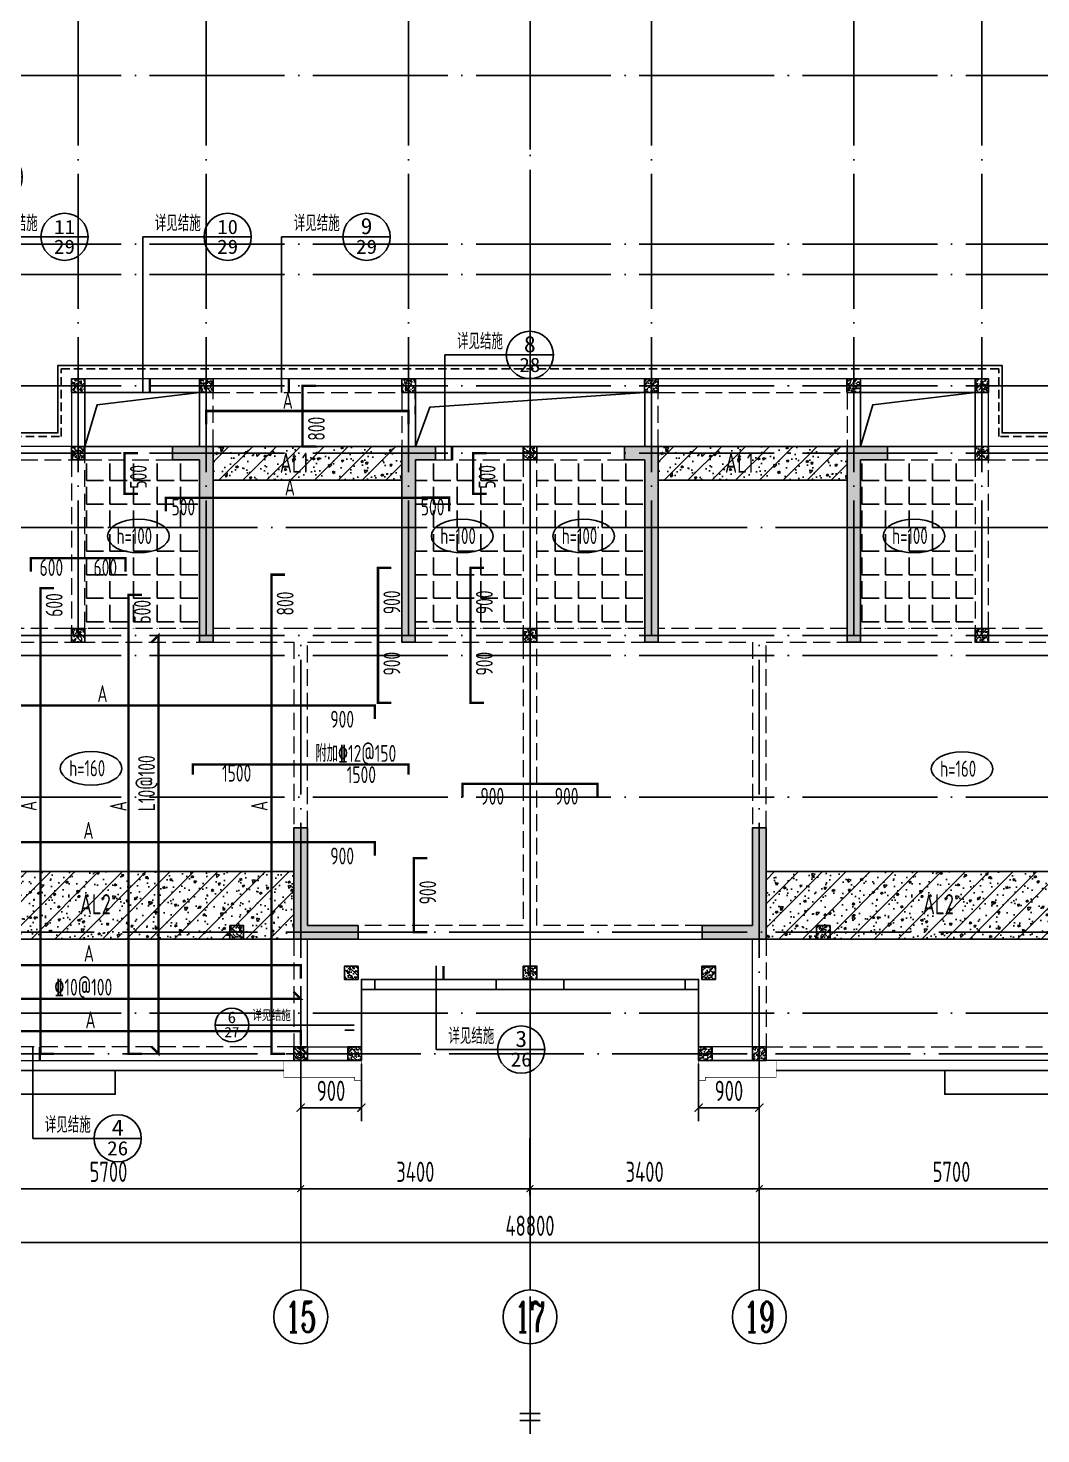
# Model space of a CAD drawing. Extents: x 826826 to 1642106, y -156213 to 399140.
# Drawn here: x 1302719 to 1317736, y 252292 to 273126 of the extents above; entities that cross this region are included whole.
import ezdxf
from ezdxf.enums import TextEntityAlignment as Align

# ---------------------------------------------------------------- set-up
doc = ezdxf.new("R2010")
doc.units = 0
doc.header["$LTSCALE"] = 1000
for name, pattern in [('CENTER', [8, 5, -1, 1, -1]), ('DASH', [0.35, 0.25, -0.1]), ('DOTE', [2.42, 2, -0.2, 0.02, -0.2]), ('HIDDEN', [0.375, 0.25, -0.125])]:
    doc.linetypes.add(name, pattern=pattern)
doc.layers.get('0').update_dxf_attribs({"linetype": 'CONTINUOUS'})
doc.layers.get('DEFPOINTS').update_dxf_attribs({"linetype": 'CONTINUOUS'})
doc.layers.add('+公共字体', color=7, linetype='CONTINUOUS', lineweight=20)
for name, color, linetype in [('A-AXIS', 1, 'CONTINUOUS'), ('A-DOTE', 10, 'DOTE'), ('AXIS_TEXT', 4, 'CONTINUOUS'), ('BEAM', 4, 'DASH'), ('DIM_IDEN', 67, 'CONTINUOUS'), ('PUB_TEXT', 2, 'CONTINUOUS'), ('ROOF', 183, 'CONTINUOUS'), ('S-B板填充', 251, 'CONTINUOUS'), ('S-B板标注', 3, 'CONTINUOUS'), ('S-B板边线', 2, 'CONTINUOUS'), ('S-B板配筋', 6, 'CONTINUOUS'), ('S-B板配筋号', 7, 'CONTINUOUS'), ('S-D洞口', 4, 'CONTINUOUS'), ('S-J基础底板标注', 3, 'CONTINUOUS'), ('S-L主梁线', 4, 'DASH'), ('S-Q墙填充', 252, 'CONTINUOUS'), ('S-Q墙实线', 6, 'CONTINUOUS'), ('S-Q墙标注', 3, 'CONTINUOUS'), ('S-Y一般标注', 3, 'CONTINUOUS'), ('S-板正筋', 2, 'CONTINUOUS'), ('S-构造柱', 212, 'CONTINUOUS'), ('TEXT', 2, 'CONTINUOUS'), ('THIN', 7, 'CONTINUOUS'), ('水平筋标注', 7, 'CONTINUOUS'), ('看线', 251, 'CONTINUOUS')]:
    doc.layers.add(name, color=color, linetype=linetype)
doc.styles.add('_TCH_AXIS', font='COMPLEX', dxfattribs={"bigfont": 'GBCBIG'})
doc.styles.add('_TCH_LABEL', font='simhei.ttf')
doc.styles.add('COMPLEX', font='COMPLEX')
doc.styles.add('TSSD_DIMENSION', font='Tssdeng.shx', dxfattribs={"width": 0.7, "bigfont": 'tssdchn.shx'})
doc.styles.add('TSSD_REIN', font='tssdeng.shx', dxfattribs={"width": 0.7, "height": 300, "bigfont": 'tssdchn.shx'})
doc.styles.add('结构文字', font='zstxt.shx', dxfattribs={"width": 0.7, "bigfont": 'zshz.shx'})
doc.dimstyles.new('STRUCK', dxfattribs={"dimtxt": 400, "dimasz": 121, "dimexe": 200, "dimexo": 150, "dimgap": 115, "dimtad": 1, "dimdec": 0, "dimdsep": 46, "dimtxsty": '结构文字', "dimblk": 'ARCHTICK', "dimcen": 400, "dimclrd": 3, "dimclre": 3, "dimclrt": 7, "dimadec": 0, "dimazin": 0, "dimtfac": 1, "dimtdec": 0, "dimtix": 1, "dimtmove": 2, "dimatfit": 3, "dimldrblk": '_DIMX', "dimfxl": 0, "dimtolj": 1, "dimtzin": 0, "dimarcsym": 0})
doc.dimstyles.new('TSSD_100_100$0', dxfattribs={"dimtxt": 300, "dimasz": 80, "dimexe": 100, "dimexo": 250, "dimgap": 100, "dimtad": 1, "dimdec": 0, "dimzin": 0, "dimdsep": 46, "dimtxsty": 'TSSD_DIMENSION', "dimblk": 'ARCHTICK', "dimcen": 0, "dimdle": 100, "dimclrd": 3, "dimclre": 3, "dimclrt": 7, "dimadec": 0, "dimazin": 0, "dimtfac": 1, "dimtdec": 0, "dimtix": 1, "dimtmove": 2, "dimatfit": 3, "dimldrblk": 'ARCHTICK', "dimfxl": 0, "dimtolj": 1, "dimtzin": 0, "dimarcsym": 0})

# ---------------------------------------------------------------- blocks, each defined once
blk = doc.blocks.new('_ArchTick')
at = {"color": 0, "linetype": 'ByBlock', "const_width": 0.15}
blk.add_lwpolyline([(-0.5, -0.5), (0.5, 0.5)], dxfattribs=at)
blk = doc.blocks.new('*D82')
at = {"layer": 'DEFPOINTS', "color": 0}
for p in [(768521, 333282), (774221, 333282), (774221, 332282)]:
    blk.add_point(p, dxfattribs=at)
at = {"layer": 'S-Y一般标注', "color": 0, "lineweight": -2}
for p, q in [((768521, 333032), (768521, 332182)), ((774221, 333032), (774221, 332182)), ((768421, 332282), (774321, 332282))]:
    blk.add_line(p, q, dxfattribs=at)
at = {"layer": 'S-Y一般标注', "color": 0, "lineweight": -2, "xscale": 100, "yscale": 100, "zscale": 100, "rotation": 180}
blk.add_blockref('_ArchTick', (768521, 332282), dxfattribs=at)
at = {"layer": 'S-Y一般标注', "color": 0, "lineweight": -2, "xscale": 100, "yscale": 100, "zscale": 100}
blk.add_blockref('_ArchTick', (774221, 332282), dxfattribs=at)
at = {"layer": 'S-Y一般标注', "color": 7, "insert": (771371, 332532), "char_height": 300, "attachment_point": 5, "style": 'TSSD_DIMENSION'}
blk.add_mtext('\\A1;5700', dxfattribs=at)
blk = doc.blocks.new('*D83')
at = {"layer": 'DEFPOINTS', "color": 0}
for p in [(765121, 333282), (768521, 333282), (768521, 332282)]:
    blk.add_point(p, dxfattribs=at)
at = {"layer": 'S-Y一般标注', "color": 0, "lineweight": -2}
for p, q in [((765121, 333032), (765121, 332182)), ((768521, 333032), (768521, 332182)), ((765021, 332282), (768621, 332282))]:
    blk.add_line(p, q, dxfattribs=at)
at = {"layer": 'S-Y一般标注', "color": 0, "lineweight": -2, "xscale": 100, "yscale": 100, "zscale": 100, "rotation": 180}
blk.add_blockref('_ArchTick', (765121, 332282), dxfattribs=at)
at = {"layer": 'S-Y一般标注', "color": 0, "lineweight": -2, "xscale": 100, "yscale": 100, "zscale": 100}
blk.add_blockref('_ArchTick', (768521, 332282), dxfattribs=at)
at = {"layer": 'S-Y一般标注', "color": 7, "insert": (766821, 332532), "char_height": 300, "attachment_point": 5, "style": 'TSSD_DIMENSION'}
blk.add_mtext('\\A1;3400', dxfattribs=at)
blk = doc.blocks.new('*D64')
at = {"layer": 'DEFPOINTS', "color": 0}
for p in [(756021, 333282), (761721, 333282), (761721, 332282)]:
    blk.add_point(p, dxfattribs=at)
at = {"layer": 'S-Y一般标注', "color": 0, "lineweight": -2}
for p, q in [((756021, 333032), (756021, 332182)), ((761721, 333032), (761721, 332182)), ((755921, 332282), (761821, 332282))]:
    blk.add_line(p, q, dxfattribs=at)
at = {"layer": 'S-Y一般标注', "color": 0, "lineweight": -2, "xscale": 100, "yscale": 100, "zscale": 100, "rotation": 180}
blk.add_blockref('_ArchTick', (756021, 332282), dxfattribs=at)
at = {"layer": 'S-Y一般标注', "color": 0, "lineweight": -2, "xscale": 100, "yscale": 100, "zscale": 100}
blk.add_blockref('_ArchTick', (761721, 332282), dxfattribs=at)
at = {"layer": 'S-Y一般标注', "color": 7, "insert": (758871, 332532), "char_height": 300, "attachment_point": 5, "style": 'TSSD_DIMENSION'}
blk.add_mtext('\\A1;5700', dxfattribs=at)
blk = doc.blocks.new('*D65')
at = {"layer": 'DEFPOINTS', "color": 0}
for p in [(761721, 333282), (765121, 333282), (765121, 332282)]:
    blk.add_point(p, dxfattribs=at)
at = {"layer": 'S-Y一般标注', "color": 0, "lineweight": -2}
for p, q in [((761721, 333032), (761721, 332182)), ((765121, 333032), (765121, 332182)), ((761621, 332282), (765221, 332282))]:
    blk.add_line(p, q, dxfattribs=at)
at = {"layer": 'S-Y一般标注', "color": 0, "lineweight": -2, "xscale": 100, "yscale": 100, "zscale": 100, "rotation": 180}
blk.add_blockref('_ArchTick', (761721, 332282), dxfattribs=at)
at = {"layer": 'S-Y一般标注', "color": 0, "lineweight": -2, "xscale": 100, "yscale": 100, "zscale": 100}
blk.add_blockref('_ArchTick', (765121, 332282), dxfattribs=at)
at = {"layer": 'S-Y一般标注', "color": 7, "insert": (763421, 332532), "char_height": 300, "attachment_point": 5, "style": 'TSSD_DIMENSION'}
blk.add_mtext('\\A1;3400', dxfattribs=at)
blk = doc.blocks.new('*D66')
at = {"layer": 'DEFPOINTS', "color": 0}
for p in [(740721, 333282), (789521, 333282), (789521, 331482)]:
    blk.add_point(p, dxfattribs=at)
at = {"layer": 'S-Y一般标注', "color": 0, "lineweight": -2}
for p, q in [((740721, 333032), (740721, 331382)), ((789521, 333032), (789521, 331382)), ((740621, 331482), (789621, 331482))]:
    blk.add_line(p, q, dxfattribs=at)
at = {"layer": 'S-Y一般标注', "color": 0, "lineweight": -2, "xscale": 100, "yscale": 100, "zscale": 100, "rotation": 180}
blk.add_blockref('_ArchTick', (740721, 331482), dxfattribs=at)
at = {"layer": 'S-Y一般标注', "color": 0, "lineweight": -2, "xscale": 100, "yscale": 100, "zscale": 100}
blk.add_blockref('_ArchTick', (789521, 331482), dxfattribs=at)
at = {"layer": 'S-Y一般标注', "color": 7, "insert": (765121, 331732), "char_height": 300, "attachment_point": 5, "style": 'TSSD_DIMENSION'}
blk.add_mtext('\\A1;48800', dxfattribs=at)
blk = doc.blocks.new('_AXISO')
blk.add_circle((0, 0), 0.5)
at = {"layer": 'AXIS_TEXT', "style": 'COMPLEX', "width": 1.041667}
blk.add_attdef('A', text='', height=0.56, dxfattribs=at).set_placement((-0.25, -0.28), (0.25, -0.28), align=Align.FIT)
blk = doc.blocks.new('20210801.20101804')
at = {"layer": 'S-B板填充'}
h = blk.add_hatch(dxfattribs=at)
h.set_pattern_fill('ANGLE', color=252, scale=50, style=0)
h.set_pattern_definition([(0, (115433.96, -145343.86), (0, 349.25), [254, -95.25]), (90, (115433.96, -145343.86), (-349.25, 2e-14), [254, -95.25])])
edge = h.paths.add_edge_path()
edge.add_line((17700, 300), (17700, 2800))
edge.add_line((17700, 2800), (19400, 2800))
edge.add_line((19400, 2800), (19400, 300))
edge.add_line((19400, 300), (17800, 300))
h = blk.add_hatch(dxfattribs=at)
h.set_pattern_fill('ANGLE', color=252, scale=50, style=0)
h.set_pattern_definition([(0, (120233.96, -145343.86), (0, 349.25), [254, -95.25]), (90, (120233.96, -145343.86), (-349.25, 2e-14), [254, -95.25])])
h.paths.add_polyline_path([(22600, 300), (22600, 2800), (24200, 2800), (24200, 300)])
h = blk.add_hatch(dxfattribs=at)
h.set_pattern_fill('ANGLE', color=252, scale=50, style=0)
h.set_pattern_definition([(0, (122033.96, -145343.86), (0, 349.25), [254, -95.25]), (90, (122033.96, -145343.86), (-349.25, 2e-14), [254, -95.25])])
h.paths.add_polyline_path([(24400, 300), (24400, 2800), (26000, 2800), (26000, 300)])
h = blk.add_hatch(dxfattribs=at)
h.set_pattern_fill('ANGLE', color=252, scale=50, style=0)
h.set_pattern_definition([(0, (126933.95, -145343.86), (0, 349.25), [254, -95.25]), (90, (126933.95, -145343.86), (-349.25, 2e-14), [254, -95.25])])
edge = h.paths.add_edge_path()
edge.add_line((29200, 300), (29200, 2800))
edge.add_line((29200, 2800), (30900, 2800))
edge.add_line((30900, 2800), (30900, 300))
edge.add_line((30900, 300), (29200, 300))
blk = doc.blocks.new('20210802.04393463')
at = {"color": 30, "const_width": 8}
for points in [[(22200, 500), (22200, 200), (22100, 200), (22100, 250), (21050, 250), (21050, 500)], [(27200, 500), (27200, 200), (27300, 200), (27300, 250), (28350, 250), (28350, 500)]]:
    blk.add_lwpolyline(points, dxfattribs=at)
at = {"layer": '看线', "color": 201, "linetype": 'HIDDEN', "ltscale": 0.5}
for points in [[(14950, 11900), (14950, 10400), (14150, 10400), (14150, 8650), (15350, 8650), (15350, 9750), (17750, 9750), (17750, 10750), (23150, 10750), (23150, 10750), (24700, 10750)], [(34450, 11900), (34450, 10400), (35250, 10400), (35250, 8650), (34050, 8650), (34050, 9750), (31650, 9750), (31650, 10750), (26250, 10750), (26250, 10750), (24700, 10750)]]:
    blk.add_lwpolyline(points, dxfattribs=at)
at = {"layer": '看线', "color": 201}
for points in [[(15000, 11900), (15000, 10350), (14200, 10350), (14200, 8700), (15300, 8700), (15300, 9800), (17700, 9800), (17700, 10800), (23200, 10800), (23200, 10800), (24700, 10800)], [(34400, 11900), (34400, 10350), (35200, 10350), (35200, 8700), (34100, 8700), (34100, 9800), (31700, 9800), (31700, 10800), (26200, 10800), (26200, 10800), (24700, 10800)]]:
    blk.add_lwpolyline(points, dxfattribs=at)
at = {"layer": '看线', "color": 202, "ltscale": 0.5}
for points in [[(24200, 1700), (24200, 1550), (22400, 1550), (22400, 1700)], [(25200, 1700), (25200, 1550), (27000, 1550), (27000, 1700)], [(24700, 1550), (22200, 1550), (22200, 500)], [(24700, 1550), (27200, 1550), (27200, 500)], [(18550, 350), (18550, 0), (16550, 0), (16550, 350)], [(21050, 350), (16550, 350)], [(28350, 350), (32850, 350)], [(30850, 350), (30850, 0), (32850, 0), (32850, 350)]]:
    blk.add_lwpolyline(points, dxfattribs=at)
blk = doc.blocks.new('20210802.12031371')
at = {"layer": 'S-板正筋', "color": 5, "linetype": 'DASH', "const_width": 42.9}
for points in [[(7293, 3150), (9143, 3150)], [(13493, 3150), (11643, 3150)], [(31693, 3150), (33543, 3150)], [(37893, 3150), (36043, 3150)], [(7293, 2950), (9143, 2950)], [(13493, 2950), (11643, 2950)], [(31693, 2950), (33543, 2950)], [(37893, 2950), (36043, 2950)]]:
    blk.add_lwpolyline(points, dxfattribs=at)
blk = doc.blocks.new('20210804.01062365')
at = {"layer": '+公共字体', "color": 2, "const_width": 45}
for points in [[(-1461449, -65116, 1), (-1461449, -64666, 1), (-1461449, -65116, -1)], [(-1458949, -65116, 1), (-1458949, -64666, 1), (-1458949, -65116, -1)], [(-1437049, -65116, 1), (-1437049, -64666, 1), (-1437049, -65116, -1)], [(-1434549, -65116, 1), (-1434549, -64666, 1), (-1434549, -65116, -1)]]:
    blk.add_lwpolyline(points, format="xyb", dxfattribs=at)
blk = doc.blocks.new('20210805.12141193')
at = {"layer": 'DIM_IDEN'}
for p, q in [((13926, 17845), (14835, 17845)), ((13926, 16505), (13926, 17845)), ((15535, 17845), (14835, 17845)), ((9145, 15098), (8445, 15098)), ((9990, 15098), (9145, 15098)), ((10716, 15098), (9990, 15098)), ((16916, 15098), (17642, 15098)), ((17642, 15098), (18487, 15098)), ((19187, 15098), (18487, 15098)), ((5090, 14211), (4390, 14211)), ((5999, 14211), (5090, 14211)), ((5999, 11905), (5999, 14211)), ((7149, 14211), (6449, 14211)), ((8058, 14211), (7149, 14211)), ((8058, 11905), (8058, 14211)), ((18555, 14211), (19464, 14211)), ((18555, 10905), (18555, 14211)), ((20164, 14211), (19464, 14211)), ((20974, 14211), (21883, 14211)), ((20974, 11905), (20974, 14211)), ((22583, 14211), (21883, 14211)), ((23033, 14211), (23942, 14211)), ((23033, 11905), (23033, 14211)), ((24642, 14211), (23942, 14211)), ((10018, 12511), (9318, 12511)), ((10477, 12511), (10018, 12511)), ((10477, 10905), (10477, 12511)), ((2669, 12461), (1969, 12461)), ((3578, 12461), (2669, 12461)), ((3578, 10905), (3578, 12461)), ((25454, 12461), (26363, 12461)), ((25454, 10905), (25454, 12461)), ((27063, 12461), (26363, 12461)), ((11816, 10649), (12274, 10649)), ((11816, 9805), (11816, 10649)), ((12774, 10649), (12274, 10649)), ((16758, 10649), (16258, 10649)), ((17216, 10649), (16758, 10649)), ((17216, 9805), (17216, 10649)), ((1103, 7223), (403, 7223)), ((1850, 7223), (1103, 7223)), ((2416, 7223), (1850, 7223)), ((3706, 3405), (3706, 2166)), ((25326, 3405), (25326, 2166)), ((4923, 2530), (5370, 2530)), ((5370, 2530), (6486, 2530)), ((6986, 2530), (6486, 2530)), ((22546, 2530), (22046, 2530)), ((23662, 2530), (22546, 2530)), ((24109, 2530), (23662, 2530)), ((2797, 2166), (2097, 2166)), ((3706, 2166), (2797, 2166)), ((9689, 2205), (9689, 850)), ((11512, 2195), (11512, 850)), ((13532, 2205), (13532, 850)), ((15499, 2205), (15499, 850)), ((17542, 2195), (17542, 850)), ((19343, 2205), (19343, 850)), ((25326, 2166), (26235, 2166)), ((26935, 2166), (26235, 2166)), ((8780, 850), (8080, 850)), ((9689, 850), (8780, 850)), ((10603, 850), (9903, 850)), ((11512, 850), (10603, 850)), ((12623, 850), (11923, 850)), ((13532, 850), (12623, 850)), ((15499, 850), (16408, 850)), ((17108, 850), (16408, 850)), ((17542, 850), (18451, 850)), ((19151, 850), (18451, 850)), ((19343, 850), (20252, 850)), ((20952, 850), (20252, 850))]:
    blk.add_line(p, q, dxfattribs=at)
for points, const_width in [([(14031, 16505), (14031, 16705)], 35), ([(10716, 15203), (10516, 15203)], 35), ([(16916, 15203), (17116, 15203)], 35), ([(5894, 11905), (5894, 12105)], 35), ([(7953, 11905), (7953, 12105)], 35), ([(21079, 11905), (21079, 12105)], 35), ([(23138, 11905), (23138, 12105)], 35), ([(3473, 10905), (3473, 11105)], 35), ([(10372, 10905), (10372, 11105)], 35), ([(18660, 10905), (18660, 11105)], 35), ([(25559, 10905), (25559, 11105)], 35), ([(11891, 9805), (11891, 9947)], 25), ([(17141, 9805), (17141, 9947)], 25), ([(2416, 7328), (2216, 7328)], 35), ([(3601, 3405), (3601, 3205)], 35), ([(25431, 3405), (25431, 3205)], 35), ([(4923, 2455), (5066, 2455)], 25), ([(24109, 2455), (23966, 2455)], 25), ([(9584, 2205), (9584, 2005)], 35), ([(11407, 2195), (11407, 1995)], 35), ([(13427, 2205), (13427, 2005)], 35), ([(15604, 2205), (15604, 2005)], 35), ([(17647, 2195), (17647, 1995)], 35), ([(19448, 2205), (19448, 2005)], 35)]:
    blk.add_lwpolyline(points, dxfattribs=dict(at, const_width=const_width))
for centre, radius in [((15185, 17845), 350), ((8795, 15098), 350), ((18837, 15098), 350), ((4740, 14211), 350), ((6799, 14211), 350), ((19814, 14211), 350), ((22233, 14211), 350), ((24292, 14211), 350), ((2319, 12461), 350), ((9668, 12511), 350), ((26713, 12461), 350), ((12524, 10649), 250), ((16508, 10649), 250), ((753, 7223), 350), ((6736, 2530), 250), ((22296, 2530), 250), ((2447, 2166), 350), ((26585, 2166), 350), ((8430, 850), 350), ((10253, 850), 350), ((12273, 850), 350), ((16758, 850), 350), ((18801, 850), 350), ((20602, 850), 350)]:
    blk.add_circle(centre, radius, dxfattribs=at)
at = {"layer": 'PUB_TEXT', "style": '_TCH_AXIS'}
for height, p in [(236.3, (14105, 17928)), (236.3, (9215, 15182)), (236.3, (17757, 15182)), (236.3, (5160, 14295)), (236.3, (7219, 14295)), (236.3, (18734, 14295)), (236.3, (21153, 14295)), (236.3, (23213, 14295)), (236.3, (2739, 12545)), (236.3, (10088, 12595)), (236.3, (25634, 12545)), (168.8, (11752, 10709)), (168.8, (16808, 10709)), (236.3, (1173, 7306)), (168.8, (5965, 2589)), (168.8, (22596, 2589)), (236.3, (2867, 2249)), (236.3, (25505, 2249)), (236.3, (8850, 933)), (236.3, (10673, 933)), (236.3, (12694, 933)), (236.3, (15679, 933)), (236.3, (17721, 933)), (236.3, (19522, 933))]:
    blk.add_text('详见结施', height=height, dxfattribs=at).set_placement(p)
at = {"layer": 'PUB_TEXT', "style": '_TCH_LABEL'}
for s, height, width, p, p2 in [('13', 212.7, 1.00565, (15031, 17885), (15339, 17885)), ('30', 212, 1.017143, (15030, 17592), (15340, 17592)), ('20', 213.8, 0.988889, (8643, 15139), (8947, 15139)), ('20', 213.8, 0.988889, (18685, 15139), (18989, 15139)), ('31', 212.3, 1.011364, (8641, 14845), (8950, 14845)), ('31', 212.3, 1.011364, (18682, 14845), (18991, 14845)), ('9', 242, 1.011364, (4652, 14250), (4828, 14250)), ('10', 213.8, 0.988889, (6647, 14252), (6951, 14252)), ('11', 210.8, 1.034884, (19657, 14252), (19971, 14252)), ('10', 213.8, 0.988889, (22081, 14252), (22385, 14252)), ('9', 242, 1.011364, (24204, 14250), (24380, 14250)), ('29', 211.6, 1.022989, (4584, 13959), (4895, 13959)), ('29', 211.6, 1.022989, (6644, 13959), (6955, 13959)), ('29', 211.6, 1.022989, (19658, 13959), (19969, 13959)), ('29', 211.6, 1.022989, (22077, 13959), (22388, 13959)), ('29', 211.6, 1.022989, (24136, 13959), (24448, 13959)), ('7', 241, 1.053254, (2228, 12500), (2410, 12500)), ('11', 210.8, 1.034884, (9511, 12552), (9825, 12552)), ('8', 242, 1.017143, (26625, 12500), (26801, 12500)), ('28', 212.3, 1.011364, (2164, 12208), (2473, 12208)), ('29', 211.6, 1.022989, (9512, 12259), (9824, 12259)), ('28', 212.3, 1.011364, (26559, 12208), (26867, 12208)), ('12', 151.1, 1.022989, (12412, 10679), (12635, 10679)), ('12', 151.1, 1.022989, (16397, 10679), (16619, 10679)), ('30', 151.4, 1.017143, (12413, 10469), (12634, 10469)), ('28', 151.4, 1.017143, (16398, 10469), (16619, 10469)), ('15', 211.2, 1.028902, (597, 7263), (909, 7263)), ('31', 212.3, 1.011364, (599, 6970), (907, 6970)), ('6', 173, 1.011364, (6673, 2558), (6799, 2558)), ('6', 173, 1.011364, (22233, 2558), (22358, 2558)), ('1', 241, 1.034884, (2357, 2205), (2537, 2205)), ('27', 151.1, 1.022989, (6625, 2350), (6847, 2350)), ('27', 151.1, 1.022989, (22184, 2350), (22407, 2350)), ('3', 242, 1.00565, (26498, 2205), (26672, 2205)), ('25', 212.7, 1.00565, (2293, 1913), (2601, 1913)), ('26', 211.6, 1.022989, (26429, 1914), (26741, 1914)), ('4', 241, 1.034884, (8340, 889), (8520, 889)), ('5', 241, 1.028902, (10163, 889), (10342, 889)), ('2', 241, 1.022989, (12185, 889), (12362, 889)), ('2', 241, 1.022989, (16669, 889), (16847, 889)), ('5', 241, 1.028902, (18711, 889), (18890, 889)), ('4', 241, 1.034884, (20512, 889), (20692, 889)), ('26', 211.6, 1.022989, (8274, 598), (8586, 598)), ('27', 211.6, 1.022989, (10097, 598), (10408, 598)), ('25', 212.7, 1.00565, (12120, 597), (12427, 597)), ('25', 212.7, 1.00565, (16604, 597), (16912, 597)), ('27', 211.6, 1.022989, (18645, 598), (18956, 598)), ('26', 211.6, 1.022989, (20446, 598), (20758, 598))]:
    blk.add_text(s, height=height, dxfattribs=dict(at, width=width)).set_placement(p, p2, align=Align.FIT)
blk = doc.blocks.new('20210809.10301159')
at = {"layer": 'THIN', "linetype": 'CENTER'}
blk.add_line((150, 26037), (150, 0), dxfattribs=at)
at = {"layer": 'THIN'}
for p, q in [((300, 300), (0, 300)), ((300, 200), (0, 200))]:
    blk.add_line(p, q, dxfattribs=at)
blk = doc.blocks.new('20210810.05000656')
at = {"layer": 'S-Q墙填充'}
h = blk.add_hatch(color=252, dxfattribs=at)
h.dxf.hatch_style = 1
h.paths.add_polyline_path([(-1448688, -54333), (-1448688, -57033), (-1448488, -57033), (-1448488, -54133), (-1449088, -54133), (-1449088, -54333)])
h = blk.add_hatch(color=252, dxfattribs=at)
h.dxf.hatch_style = 1
h.paths.add_polyline_path([(-1445490, -57033), (-1445488, -54333), (-1445188, -54333), (-1445188, -54133), (-1445688, -54133), (-1445690, -57033)])
h = blk.add_hatch(color=252, dxfattribs=at)
h.dxf.hatch_style = 1
h.paths.add_polyline_path([(-1442388, -54333), (-1442088, -54333), (-1442088, -57033), (-1441888, -57033), (-1441888, -54133), (-1442388, -54133)])
h = blk.add_hatch(color=252, dxfattribs=at)
h.dxf.hatch_style = 1
h.paths.add_polyline_path([(-1438888, -57033), (-1438888, -54333), (-1438488, -54333), (-1438488, -54133), (-1439088, -54133), (-1439088, -57033)])
h = blk.add_hatch(color=252, dxfattribs=at)
h.dxf.hatch_style = 1
h.paths.add_polyline_path([(-1447088, -61233), (-1447088, -59783), (-1447288, -59783), (-1447288, -61433), (-1446438, -61433), (-1446338, -61433), (-1446338, -61233), (-1446438, -61233)])
h = blk.add_hatch(color=252, dxfattribs=at)
h.dxf.hatch_style = 1
h.paths.add_polyline_path([(-1440488, -61233), (-1441138, -61233), (-1441238, -61233), (-1441238, -61433), (-1441138, -61433), (-1440288, -61433), (-1440288, -59783), (-1440488, -59783)])
at = {"layer": 'S-L主梁线', "linetype": 'ByBlock', "lineweight": 18}
for p, q in [((-1450588, -53133), (-1450588, -54133)), ((-1448588, -53133), (-1450588, -53133)), ((-1445589, -53133), (-1448588, -53133)), ((-1441988, -53133), (-1445589, -53133)), ((-1438988, -53133), (-1441988, -53133)), ((-1436988, -53133), (-1438988, -53133)), ((-1436988, -54133), (-1436988, -53133)), ((-1450588, -54133), (-1452388, -54133)), ((-1435188, -54133), (-1436988, -54133)), ((-1447088, -63033), (-1447088, -61433)), ((-1446338, -61433), (-1443788, -61433)), ((-1443788, -61433), (-1441238, -61433)), ((-1440488, -63033), (-1440488, -61433)), ((-1447088, -63033), (-1446288, -63033)), ((-1446288, -63033), (-1446288, -63233)), ((-1441288, -63033), (-1441288, -63233)), ((-1440488, -63033), (-1441288, -63033)), ((-1453838, -63233), (-1446288, -63233)), ((-1433738, -63233), (-1441288, -63233))]:
    blk.add_line(p, q, dxfattribs=at)
at = {"layer": 'S-L主梁线', "linetype": 'DASH', "lineweight": 18}
for p, q in [((-1450388, -54133), (-1450388, -53333)), ((-1450388, -53333), (-1448688, -53333)), ((-1448688, -53333), (-1448688, -54133)), ((-1448488, -54133), (-1448488, -53333)), ((-1448488, -53333), (-1445689, -53333)), ((-1445689, -53333), (-1445688, -54233)), ((-1445488, -54133), (-1445489, -53333)), ((-1445489, -53333), (-1442088, -53333)), ((-1442088, -53333), (-1442088, -54133)), ((-1441888, -53333), (-1439088, -53333)), ((-1441888, -54133), (-1441888, -53333)), ((-1439088, -53333), (-1439088, -54133)), ((-1438888, -54133), (-1438888, -53333)), ((-1438888, -53333), (-1437188, -53333)), ((-1437188, -53333), (-1437188, -54133)), ((-1449088, -54133), (-1450388, -54133)), ((-1443788, -54133), (-1445188, -54133)), ((-1442388, -54133), (-1443788, -54133)), ((-1437188, -54133), (-1438488, -54133)), ((-1452388, -54333), (-1450588, -54333)), ((-1450588, -54333), (-1450588, -56833)), ((-1450388, -54333), (-1449088, -54333)), ((-1450388, -56833), (-1450388, -54333)), ((-1445188, -54333), (-1443888, -54333)), ((-1443888, -54333), (-1443888, -56833)), ((-1443688, -54333), (-1442388, -54333)), ((-1443688, -56833), (-1443688, -54333)), ((-1438488, -54333), (-1437188, -54333)), ((-1437188, -54333), (-1437188, -56833)), ((-1436988, -54333), (-1435188, -54333)), ((-1436988, -56833), (-1436988, -54333)), ((-1450588, -56833), (-1452788, -56833)), ((-1448688, -56833), (-1450388, -56833)), ((-1447188, -56833), (-1448488, -56833)), ((-1445689, -56833), (-1447188, -56833)), ((-1443888, -56833), (-1445489, -56833)), ((-1442088, -56833), (-1443688, -56833)), ((-1440388, -56833), (-1441888, -56833)), ((-1439088, -56833), (-1440388, -56833)), ((-1437188, -56833), (-1438888, -56833)), ((-1434788, -56833), (-1436988, -56833)), ((-1452788, -57033), (-1450488, -57033)), ((-1450488, -57033), (-1448688, -57033)), ((-1448488, -57033), (-1447288, -57033)), ((-1447288, -57033), (-1447288, -59783)), ((-1447088, -59783), (-1447088, -57033)), ((-1447088, -57033), (-1445690, -57033)), ((-1445490, -57033), (-1443888, -57033)), ((-1443888, -57033), (-1443888, -61233)), ((-1443688, -61233), (-1443688, -57033)), ((-1443688, -57033), (-1442088, -57033)), ((-1441888, -57033), (-1440488, -57033)), ((-1440488, -57033), (-1440488, -59783)), ((-1440288, -59783), (-1440288, -57033)), ((-1440288, -57033), (-1439088, -57033)), ((-1438888, -57033), (-1437088, -57033)), ((-1437088, -57033), (-1434788, -57033)), ((-1443888, -61233), (-1446338, -61233)), ((-1441238, -61233), (-1443688, -61233)), ((-1447288, -61433), (-1447288, -63033)), ((-1440288, -61433), (-1440288, -63033)), ((-1447288, -63033), (-1452788, -63033)), ((-1440288, -63033), (-1434788, -63033))]:
    blk.add_line(p, q, dxfattribs=at)
at = {"layer": 'S-Q墙实线'}
blk.add_lwpolyline([(-1448688, -54333), (-1448688, -57033), (-1448488, -57033), (-1448488, -54133), (-1449088, -54133), (-1449088, -54333), (-1448688, -54333)], dxfattribs=at)
for points in [[(-1445490, -57033), (-1445488, -54333), (-1445188, -54333), (-1445188, -54133), (-1445688, -54133), (-1445690, -57033)], [(-1442388, -54333), (-1442088, -54333), (-1442088, -57033), (-1441888, -57033), (-1441888, -54133), (-1442388, -54133)], [(-1438888, -57033), (-1438888, -54333), (-1438488, -54333), (-1438488, -54133), (-1439088, -54133), (-1439088, -57033)], [(-1447088, -61233), (-1447088, -59783), (-1447288, -59783), (-1447288, -61433), (-1446438, -61433), (-1446338, -61433), (-1446338, -61233), (-1446438, -61233)], [(-1440488, -61233), (-1441138, -61233), (-1441238, -61233), (-1441238, -61433), (-1441138, -61433), (-1440288, -61433), (-1440288, -59783), (-1440488, -59783)]]:
    blk.add_lwpolyline(points, close=True, dxfattribs=at)
blk = doc.blocks.new('20210810.05042432')
at = {"layer": 'S-B板边线'}
blk.add_lwpolyline([(-1447088, -63233), (-1446288, -63233), (-1446288, -62033), (-1441288, -62033), (-1441288, -63233), (-1440488, -63233)], dxfattribs=at)
blk = doc.blocks.new('20210730.02141516')
at = {"layer": 'S-构造柱'}
h = blk.add_hatch(dxfattribs=at)
h.set_pattern_fill('ARMORED', color=256, scale=15, angle=-90, style=0)
h.set_pattern_definition([(320, (-154189.41, 3278673.45), (-9.4128202, -107.5890274), [11.25, -123.75]), (265, (-154189.41, 3278673.45), (112.82882, 20.8127), [9, -99]), (10.4514, (-154190.19, 3278664.49), (103.4159313, -86.7764073), [9.5610285, -105.1713168]), (316.1842, (-154159.41, 3278673.45), (-24.827852, -160.0861573), [16.875, -185.625]), (6.6356, (-154161.48, 3278660.11), (146.117681, -140.199406), [14.341543, -157.75695]), (261.1842, (-154159.41, 3278673.45), (146.11779, -140.199292), [13.5, -148.5]), (291, (-154166.91, 3278658.45), (-60.3928336, -89.5360578), [11.25, -123.75]), (236, (-154166.91, 3278658.45), (108.7725068, -36.4972998), [9, -99]), (341.4514, (-154171.94, 3278650.99), (48.3795745, -126.0333943), [9.5610285, -105.1713168]), (307.5, (-154189.41, 3278673.454), (49.93407807, -1.8239783), [0, -97.8, 0, -100.5, 0, -99.375]), (277.5, (-154189.41, 3278673.454), (59.1617568, -39.4604306), [0, -57.3, 0, -95.55, 0, -37.875]), (237.5, (-154189.41, 3278706.904), (-3.38323076, -80.07336543), [0, -37.5, 0, -117, 0, -155.25]), (227.5, (-154189.41, 3278721.904), (15.0157473, -87.4779254), [0, -48.75, 0, -77.7, 0, -110.25]), (315, (-154189.41, 3278673.454), (53.0330086, 53.0330086), [])])
h.paths.add_polyline_path([(200, 200), (200, 0), (0, 0), (0, 200)])
blk.add_lwpolyline([(200, 200), (200, 0), (0, 0), (0, 200)], close=True, dxfattribs=at)
blk = doc.blocks.new('*D2642')
at = {"layer": 'DEFPOINTS', "color": 0}
for p in [(1312661, 257926), (1313561, 257926), (1312661, 257126)]:
    blk.add_point(p, dxfattribs=at)
at = {"layer": 'S-Q墙标注', "color": 3, "lineweight": -2}
for p, q in [((1312661, 257776), (1312661, 256926)), ((1313561, 257776), (1313561, 256926)), ((1313561, 257126), (1312661, 257126))]:
    blk.add_line(p, q, dxfattribs=at)
at = {"layer": 'S-Q墙标注', "color": 3, "lineweight": -2, "xscale": 121, "yscale": 121, "zscale": 121, "rotation": 180}
blk.add_blockref('_ArchTick', (1312661, 257126), dxfattribs=at)
at = {"layer": 'S-Q墙标注', "color": 3, "lineweight": -2, "xscale": 121, "yscale": 121, "zscale": 121}
blk.add_blockref('_ArchTick', (1313561, 257126), dxfattribs=at)
at = {"layer": 'S-Q墙标注', "color": 7, "insert": (1313111, 257376), "char_height": 300, "attachment_point": 5, "style": 'TSSD_REIN'}
blk.add_mtext('\\A1;900', dxfattribs=at)
blk = doc.blocks.new('_DIMX')
blk.add_line((-150, 0), (150, 0))
at = {"const_width": 50}
blk.add_lwpolyline([(-70, -70), (70, 70)], dxfattribs=at)
blk = doc.blocks.new('*D2646')
at = {"layer": 'DEFPOINTS', "color": 0}
for p in [(1306761, 257926), (1307661, 257926), (1307661, 257126)]:
    blk.add_point(p, dxfattribs=at)
at = {"layer": 'S-Q墙标注', "color": 3, "lineweight": -2}
for p, q in [((1306761, 257776), (1306761, 256926)), ((1307661, 257776), (1307661, 256926)), ((1306761, 257126), (1307661, 257126))]:
    blk.add_line(p, q, dxfattribs=at)
at = {"layer": 'S-Q墙标注', "color": 3, "lineweight": -2, "xscale": 121, "yscale": 121, "zscale": 121, "rotation": 180}
blk.add_blockref('_ArchTick', (1306761, 257126), dxfattribs=at)
at = {"layer": 'S-Q墙标注', "color": 3, "lineweight": -2, "xscale": 121, "yscale": 121, "zscale": 121}
blk.add_blockref('_ArchTick', (1307661, 257126), dxfattribs=at)
at = {"layer": 'S-Q墙标注', "color": 7, "insert": (1307211, 257376), "char_height": 300, "attachment_point": 5, "style": 'TSSD_REIN'}
blk.add_mtext('\\A1;900', dxfattribs=at)
blk = doc.blocks.new('20210801.08473688')
at = {"layer": 'A-AXIS'}
for p, q in [((25300, 3300), (25300, 800)), ((28700, 3300), (28700, 800)), ((32100, 3300), (32100, 800))]:
    blk.add_line(p, q, dxfattribs=at)
at = {"layer": 'A-DOTE'}
for p, q in [((22000, 10500), (22000, 19800)), ((23900, 10500), (23900, 19800)), ((26900, 10500), (26900, 19800)), ((28700, 3300), (28700, 19800)), ((30500, 10500), (30500, 19800)), ((33500, 10500), (33500, 19800)), ((35400, 10500), (35400, 19800)), ((54100, 18800), (3300, 18800)), ((54100, 16300), (3300, 16300)), ((54100, 15850), (3300, 15850)), ((54100, 14200), (3300, 14200)), ((54100, 13200), (3300, 13200)), ((3300, 12100), (54100, 12100)), ((54100, 10500), (3300, 10500)), ((25300, 3300), (25300, 10500)), ((32100, 3300), (32100, 10500)), ((54100, 10200), (3300, 10200)), ((54100, 8100), (3300, 8100)), ((3300, 6100), (54100, 6100)), ((54100, 4900), (3300, 4900)), ((3300, 4300), (54100, 4300))]:
    blk.add_line(p, q, dxfattribs=at)
at = {"layer": 'A-AXIS'}
ref = blk.add_blockref('_AXISO', (25300, 400), dxfattribs=dict(at, xscale=800, yscale=800, zscale=800))
ref.add_attrib('A', '15', dxfattribs={"layer": 'AXIS_TEXT', "height": 452.55, "style": '_TCH_AXIS', "width": 0.724138}).set_placement((25073.7, 173.7), (25526.3, 173.7), align=Align.FIT)
ref = blk.add_blockref('_AXISO', (28700, 400), dxfattribs=dict(at, xscale=800, yscale=800, zscale=800))
ref.add_attrib('A', '17', dxfattribs={"layer": 'AXIS_TEXT', "height": 452.55, "style": '_TCH_AXIS', "width": 0.724138}).set_placement((28473.7, 173.7), (28926.3, 173.7), align=Align.FIT)
ref = blk.add_blockref('_AXISO', (32100, 400), dxfattribs=dict(at, xscale=800, yscale=800, zscale=800))
ref.add_attrib('A', '19', dxfattribs={"layer": 'AXIS_TEXT', "height": 452.55, "style": '_TCH_AXIS', "width": 0.724138}).set_placement((31873.7, 173.7), (32326.3, 173.7), align=Align.FIT)
at = {"layer": 'S-Y一般标注'}
for p1, p2, distance, picture, middle in [((4300, 3300), (53100, 3300), -1800, '*D66', (28700, 1750)), ((19600, 3300), (25300, 3300), -1000, '*D64', (22450, 2550)), ((25300, 3300), (28700, 3300), -1000, '*D65', (27000, 2550)), ((28700, 3300), (32100, 3300), -1000, '*D83', (30400, 2550)), ((32100, 3300), (37800, 3300), -1000, '*D82', (34950, 2550))]:
    dim = blk.add_aligned_dim(p1=p1, p2=p2, distance=distance, dimstyle='TSSD_100_100$0', override={"dimasz": 100, "dimclrd": 0, "dimclre": 0}, dxfattribs=at)
    dim.commit()
    dim.dimension.update_dxf_attribs({"geometry": picture, "text_midpoint": middle, "insert": (-736421.3, -329982)})

msp = doc.modelspace()

# ---------------------------------------------------------------- hatches: boundary and pattern name
at = {"layer": 'BEAM', "linetype": 'ByBlock'}
h = msp.add_hatch(dxfattribs=at)
h.set_pattern_fill('ARMORED', color=252, scale=50, angle=180, style=0)
h.set_pattern_definition([(230, (1087689.88, 2180847.62), (-358.63009, 31.376067), [37.5, -412.5]), (175, (1087689.88, 2180847.62), (69.37567, -376.09607), [30, -330]), (280.4514, (1087660, 2180850.24), (-289.25469, -344.71977), [31.870095, -350.571056]), (226.1842, (1087689.88, 2180747.62), (-533.62052, 82.75951), [56.25, -618.75]), (276.6356, (1087645.4, 2180754.5), (-467.33135, -487.05894), [47.80514, -525.8565]), (171.1842, (1087689.9, 2180747.6), (-467.33097, -487.0593), [45, -495]), (201, (1087639.88, 2180772.62), (-298.453526, 201.309445), [37.5, -412.5]), (146, (1087639.88, 2180772.62), (-121.657666, -362.57502), [30, -330]), (251.4514, (1087615, 2180789.4), (-420.111314, -161.26525), [31.870095, -350.571056]), (217.5, (1087689.88, 2180847.62), (-6.079928, -166.446927), [0, -326, 0, -335, 0, -331.25]), (187.5, (1087689.88, 2180847.62), (-131.534769, -197.205856), [0, -191, 0, -318.5, 0, -126.25]), (147.5, (1087801.38, 2180847.62), (-266.911218, 11.277436), [0, -125, 0, -390, 0, -517.5]), (137.5, (1087851.38, 2180847.62), (-291.593085, -50.05249), [0, -162.5, 0, -259, 0, -367.5]), (225, (1087689.88, 2180847.62), (176.776695, -176.776695), [])])
h.paths.add_polyline_path([(1308261.01, 266426.32), (1305461.01, 266426.32), (1305461.01, 266926.32), (1308261.01, 266926.32)])
h = msp.add_hatch(dxfattribs=at)
h.set_pattern_fill('ARMORED', color=252, scale=50, angle=180, style=0)
h.set_pattern_definition([(230, (1094289.87, 2180847.62), (-358.63009, 31.376067), [37.5, -412.5]), (175, (1094289.87, 2180847.62), (69.37567, -376.09607), [30, -330]), (280.4514, (1094260, 2180850.24), (-289.25469, -344.71977), [31.870095, -350.571056]), (226.1842, (1094289.87, 2180747.62), (-533.62052, 82.75951), [56.25, -618.75]), (276.6356, (1094245.4, 2180754.5), (-467.33135, -487.05894), [47.80514, -525.8565]), (171.1842, (1094289.9, 2180747.6), (-467.33097, -487.0593), [45, -495]), (201, (1094239.87, 2180772.62), (-298.453526, 201.309445), [37.5, -412.5]), (146, (1094239.87, 2180772.62), (-121.657666, -362.57502), [30, -330]), (251.4514, (1094215, 2180789.4), (-420.111314, -161.26525), [31.870095, -350.571056]), (217.5, (1094289.87, 2180847.62), (-6.079928, -166.446927), [0, -326, 0, -335, 0, -331.25]), (187.5, (1094289.87, 2180847.62), (-131.534769, -197.205856), [0, -191, 0, -318.5, 0, -126.25]), (147.5, (1094401.37, 2180847.62), (-266.911218, 11.277436), [0, -125, 0, -390, 0, -517.5]), (137.5, (1094451.37, 2180847.62), (-291.593085, -50.05249), [0, -162.5, 0, -259, 0, -367.5]), (225, (1094289.87, 2180847.62), (176.776695, -176.776695), [])])
h.paths.add_polyline_path([(1314861.01, 266426.32), (1312061.01, 266426.32), (1312061.01, 266926.32), (1314861.01, 266926.32)])
h = msp.add_hatch(dxfattribs=at)
h.set_pattern_fill('ARMORED', color=252, scale=50, angle=180, style=0)
h.set_pattern_definition([(230, (1083489.87, 2174047.63), (-358.63009, 31.376067), [37.5, -412.5]), (175, (1083489.87, 2174047.63), (69.37567, -376.09607), [30, -330]), (280.4514, (1083460, 2174050.24), (-289.25469, -344.71977), [31.870095, -350.571056]), (226.1842, (1083489.87, 2173947.63), (-533.62052, 82.75951), [56.25, -618.75]), (276.6356, (1083445.4, 2173954.5), (-467.33135, -487.05894), [47.80514, -525.8565]), (171.1842, (1083489.87, 2173947.6), (-467.33097, -487.0593), [45, -495]), (201, (1083439.87, 2173972.63), (-298.453526, 201.309445), [37.5, -412.5]), (146, (1083439.87, 2173972.63), (-121.657666, -362.57502), [30, -330]), (251.4514, (1083415, 2173989.4), (-420.111314, -161.26525), [31.870095, -350.571056]), (217.5, (1083489.87, 2174047.63), (-6.079928, -166.446927), [0, -326, 0, -335, 0, -331.25]), (187.5, (1083489.87, 2174047.63), (-131.534769, -197.205856), [0, -191, 0, -318.5, 0, -126.25]), (147.5, (1083601.37, 2174047.63), (-266.911218, 11.277436), [0, -125, 0, -390, 0, -517.5]), (137.5, (1083651.37, 2174047.63), (-291.593085, -50.05249), [0, -162.5, 0, -259, 0, -367.5]), (225, (1083489.87, 2174047.63), (176.776695, -176.776695), [])])
h.paths.add_polyline_path([(1306661.01, 259626.32), (1301161.01, 259626.32), (1301161.01, 260626.32), (1306661.01, 260626.32)])
h = msp.add_hatch(dxfattribs=at)
h.set_pattern_fill('ARMORED', color=252, scale=50, angle=180, style=0)
h.set_pattern_definition([(230, (1095989.87, 2174047.63), (-358.63009, 31.376067), [37.5, -412.5]), (175, (1095989.87, 2174047.63), (69.37567, -376.09607), [30, -330]), (280.4514, (1095960, 2174050.24), (-289.25469, -344.71977), [31.870095, -350.571056]), (226.1842, (1095989.87, 2173947.63), (-533.62052, 82.75951), [56.25, -618.75]), (276.6356, (1095945.4, 2173954.5), (-467.33135, -487.05894), [47.80514, -525.8565]), (171.1842, (1095989.87, 2173947.6), (-467.33097, -487.0593), [45, -495]), (201, (1095939.87, 2173972.63), (-298.453526, 201.309445), [37.5, -412.5]), (146, (1095939.87, 2173972.63), (-121.657666, -362.57502), [30, -330]), (251.4514, (1095915, 2173989.4), (-420.111314, -161.26525), [31.870095, -350.571056]), (217.5, (1095989.87, 2174047.63), (-6.079928, -166.446927), [0, -326, 0, -335, 0, -331.25]), (187.5, (1095989.87, 2174047.63), (-131.534769, -197.205856), [0, -191, 0, -318.5, 0, -126.25]), (147.5, (1096101.37, 2174047.63), (-266.911218, 11.277436), [0, -125, 0, -390, 0, -517.5]), (137.5, (1096151.37, 2174047.63), (-291.593085, -50.05249), [0, -162.5, 0, -259, 0, -367.5]), (225, (1095989.87, 2174047.63), (176.776695, -176.776695), [])])
h.paths.add_polyline_path([(1319161, 259626.32), (1313661, 259626.32), (1313661, 260626.32), (1319161, 260626.32)])

# ---------------------------------------------------------------- linework, layer by layer
for points in [[(1308261.01, 266426.32), (1305461.01, 266426.32), (1305461.01, 266926.32), (1308261.01, 266926.32)], [(1314861.01, 266426.32), (1312061.01, 266426.32), (1312061.01, 266926.32), (1314861.01, 266926.32)], [(1306661.01, 259626.32), (1301161.01, 259626.32), (1301161.01, 260626.32), (1306661.01, 260626.32)], [(1319161, 259626.32), (1313661, 259626.32), (1313661, 260626.32), (1319161, 260626.32)]]:
    msp.add_lwpolyline(points, close=True, dxfattribs=at)
at = {"layer": 'S-B板标注'}
for centre in [(1304355.35, 265598.11), (1309155.47, 265598.11), (1310955.35, 265598.11), (1315855.47, 265598.11), (1303653.33, 262155.82), (1316567.61, 262148.66)]:
    msp.add_ellipse(centre, major_axis=(-457.33, 0), ratio=0.54724159, dxfattribs=at)
at = {"layer": 'S-B板配筋', "lineweight": 35, "const_width": 35}
for points in [[(1306988.97, 266926.54), (1306788.97, 266926.54), (1306788.97, 267826.54), (1306988.97, 267826.54)], [(1305361.13, 267251.73), (1305361.13, 267451.73), (1308361.11, 267451.75), (1308361.11, 267251.75)], [(1304349.18, 266226.32), (1304149.18, 266226.32), (1304149.18, 266826.32), (1304349.18, 266826.32)], [(1309519.71, 266226.32), (1309319.71, 266226.32), (1309319.71, 266826.32), (1309519.71, 266826.32)], [(1308960.67, 265967.23), (1308960.67, 266167.23), (1304761, 266166.37), (1304761, 265966.37)], [(1304160.99, 265070.05), (1304160.99, 265270.05), (1302761, 265270.06), (1302761, 265070.06)], [(1306525.7, 257926.32), (1306325.7, 257926.32), (1306325.7, 265026.32), (1306525.7, 265026.32)], [(1308106.93, 263126.32), (1307906.93, 263126.32), (1307906.93, 265126.32), (1308106.93, 265126.32)], [(1309478.84, 263126.32), (1309278.84, 263126.32), (1309278.84, 265126.32), (1309478.84, 265126.32)], [(1303100.73, 257926.32), (1302900.73, 257926.32), (1302900.73, 264826.32), (1303100.73, 264826.32)], [(1304407.61, 257926.32), (1304207.61, 257926.32), (1304207.61, 264726.32), (1304407.61, 264726.32)], [(1304546.93, 258032.39), (1304653, 257926.32), (1304653, 264126.32), (1304546.93, 264020.26)], [(1299211, 262888.25), (1299211, 263088.25), (1307861.01, 263088.25), (1307861.01, 262888.25)], [(1305161.01, 262061.87), (1305161.01, 262211.87), (1308361.01, 262211.87), (1308361.01, 262061.87)], [(1309161.01, 261726.32), (1309161.01, 261926.32), (1311160.99, 261926.33), (1311160.99, 261726.33)], [(1300161, 260861.22), (1300161, 261061.22), (1307861.01, 261061.22), (1307861.01, 260861.22)], [(1308639.69, 259726.32), (1308439.69, 259726.32), (1308439.69, 260826.32), (1308639.69, 260826.32)], [(1300161, 259040.79), (1300161, 259240.79), (1306761.14, 259240.8), (1306761.14, 259040.8)], [(1306654.93, 258845.57), (1306761, 258739.51), (1301061, 258739.51), (1301167.06, 258845.57)], [(1306761, 258058.73), (1306761, 258258.73), (1301061.01, 258258.64), (1301061.01, 258058.64)]]:
    msp.add_lwpolyline(points, dxfattribs=at)
at = {"layer": 'S-D洞口', "color": 5}
for points in [[(1303561.02, 266926.32), (1305261.01, 266926.32), (1305261.01, 267726.54), (1303561.02, 267726.54), (1303561.02, 266926.32), (1303742.38, 267545.17), (1305261.01, 267726.54)], [(1308460.87, 266926.32), (1311861.01, 266926.32), (1311861.01, 267726.54), (1308460.87, 267726.54), (1308460.87, 266926.32), (1308676.79, 267510.62), (1311861.01, 267726.54)], [(1315061.01, 266926.32), (1316761.01, 266926.32), (1316761.01, 267726.54), (1315061.01, 267726.54), (1315061.01, 266926.32), (1315242.37, 267545.17), (1316761.01, 267726.54)]]:
    msp.add_lwpolyline(points, dxfattribs=at)

# ---------------------------------------------------------------- block references
at = {"layer": 'PUB_TEXT'}
msp.add_blockref('20210805.12141193', (1283445.12, 255821.69), dxfattribs=at)
at = {"layer": 'ROOF'}
for p in [(1303361, 267726.32), (1305260.99, 267726.32), (1308261, 267726.32), (1303362.54, 266726.32), (1310061, 266726.32), (1303361, 264026.32), (1310061, 264026.32), (1305711, 259626.32), (1307411, 259026.32), (1310061, 259026.32), (1306661, 257826.32), (1307460.99, 257826.32)]:
    msp.add_blockref('20210730.02141516', p, dxfattribs=at)
at = {"layer": 'ROOF', "xscale": -1}
for p in [(1312060.78, 267726.32), (1315060.78, 267726.32), (1316960.78, 267726.32), (1316959.24, 266726.32), (1316960.78, 264026.32), (1314610.78, 259626.32), (1312910.78, 259026.32), (1312860.79, 257826.32), (1313660.78, 257826.32)]:
    msp.add_blockref('20210730.02141516', p, dxfattribs=at)
at = {"layer": 'S-B板填充'}
msp.add_blockref('20210801.20101804', (1285861, 263926.32), dxfattribs=at)
at = {"layer": 'S-B板边线'}
msp.add_blockref('20210810.05042432', (2753949.14, 321059.48), dxfattribs=at)
at = {"layer": 'S-J基础底板标注'}
msp.add_blockref('20210804.01062365', (2758159.55, 326617.45), dxfattribs=at)
at = {"layer": 'S-Q墙填充'}
msp.add_blockref('20210810.05000656', (2753949.15, 321059.49), dxfattribs=at)
at = {"layer": 'S-Y一般标注'}
msp.add_blockref('20210801.08473688', (1281461, 253626.32), dxfattribs=at)
at = {"layer": '水平筋标注'}
for name, p in [('20210809.10301159', (1310011, 252292.18)), ('20210802.12031371', (1287568.27, 259626.32))]:
    msp.add_blockref(name, p, dxfattribs=at)
at = {"layer": '看线'}
msp.add_blockref('20210802.04393463', (1285460.99, 257326.31), dxfattribs=at)

# ---------------------------------------------------------------- texts
at = {"layer": 'S-B板标注', "color": 7, "style": 'TSSD_REIN', "width": 0.7}
for s, p in [('h=100', (1304030.66, 265479.96)), ('h=100', (1308830.78, 265479.96)), ('h=100', (1310630.66, 265479.96)), ('h=100', (1315530.78, 265479.96)), ('h=160', (1303328.64, 262037.67)), ('h=160', (1316242.92, 262030.51))]:
    msp.add_text(s, height=240, dxfattribs=at).set_placement(p)
at = {"layer": 'S-B板配筋号', "color": 1, "style": 'TSSD_REIN', "width": 0.7}
for s, p in [('A', (1306493.89, 267483.6)), ('A', (1306524.82, 266198.72)), ('附加%%13212@150', (1306980.2, 262252.43)), ('%%13210@100', (1303107.85, 258787.85))]:
    msp.add_text(s, height=250, dxfattribs=at).set_placement(p)
at = {"layer": 'S-B板配筋号', "style": 'TSSD_REIN', "width": 0.7}
for s, p in [('800', (1306868.97, 267189.01)), ('500', (1304229.18, 266476.32)), ('500', (1309399.71, 266476.32)), ('600', (1302980.73, 264576.32)), ('500', (1304287.61, 264476.32)), ('800', (1306405.7, 264598.3)), ('900', (1307986.93, 264616.12)), ('900', (1309358.84, 264616.12)), ('900', (1307986.93, 263706.93)), ('900', (1309358.84, 263706.93)), ('900', (1308519.69, 260316.12))]:
    msp.add_text(s, height=250, rotation=449.999992, dxfattribs=at).set_placement(p, align=Align.TOP_CENTER)
for s, p in [('500', (1305020.03, 266153.59)), ('500', (1308716.5, 266153.59)), ('600', (1303063.76, 265257.27)), ('600', (1303863.76, 265257.26)), ('900', (1307375.81, 263009.23)), ('1500', (1305811.35, 262208.85)), ('1500', (1307660.4, 262186.55)), ('900', (1309601.44, 261867.73)), ('900', (1310703.78, 261867.73)), ('900', (1307375.81, 260982.21))]:
    msp.add_text(s, height=250, dxfattribs=at).set_placement(p, align=Align.TOP_CENTER)
for p in [(1303746.28, 263137.65), (1303539.18, 261110.63), (1303546.12, 259290.2), (1303569.11, 258302.72)]:
    msp.add_text('A', height=250, dxfattribs=at).set_placement(p)
at = {"layer": 'S-B板配筋号', "color": 1, "style": 'TSSD_REIN', "width": 0.7}
for s, p in [('L10@100', (1304599.88, 261520.68)), ('A', (1302846.37, 261523.1)), ('A', (1306271.34, 261523.1))]:
    msp.add_text(s, height=250, rotation=89.999992, dxfattribs=at).set_placement(p)
at = {"layer": 'S-B板配筋号', "style": 'TSSD_REIN', "width": 0.7}
msp.add_text('A', height=250, rotation=89.999992, dxfattribs=at).set_placement((1304179.87, 261518.53))
at = {"layer": 'TEXT', "color": 1, "style": 'TSSD_REIN', "width": 0.7}
for s, p in [('AL1', (1306875.67, 266535.71, 0)), ('AL1', (1313475.67, 266535.71, 0)), ('AL2', (1303945.73, 259992.44, 0)), ('AL2', (1316445.72, 259992.44, 0))]:
    msp.add_text(s, height=300, dxfattribs=at).set_placement(p, align=Align.RIGHT)

# ---------------------------------------------------------------- dimensions: what is measured, and where the dimension line sits
at = {"layer": 'S-Q墙标注'}
dim = msp.add_linear_dim(base=(1307660.78, 257126.33), p1=(1306760.77, 257926.33), p2=(1307660.78, 257926.33), dimstyle='STRUCK', override={"dimtxt": 300, "dimgap": 100, "dimtxsty": 'TSSD_REIN'}, dxfattribs=at)
dim.commit()
dim.dimension.update_dxf_attribs({"geometry": '*D2646', "text_midpoint": (1307210.77, 257376.33)})
dim = msp.add_linear_dim(base=(1312661, 257126.33), p1=(1313561.01, 257926.33), p2=(1312661, 257926.33), angle=180, dimstyle='STRUCK', override={"dimtxt": 300, "dimgap": 100, "dimtxsty": 'TSSD_REIN'}, dxfattribs=at)
dim.commit()
dim.dimension.update_dxf_attribs({"geometry": '*D2642', "text_midpoint": (1313111, 257376.33)})

doc.saveas('drawing.dxf')
